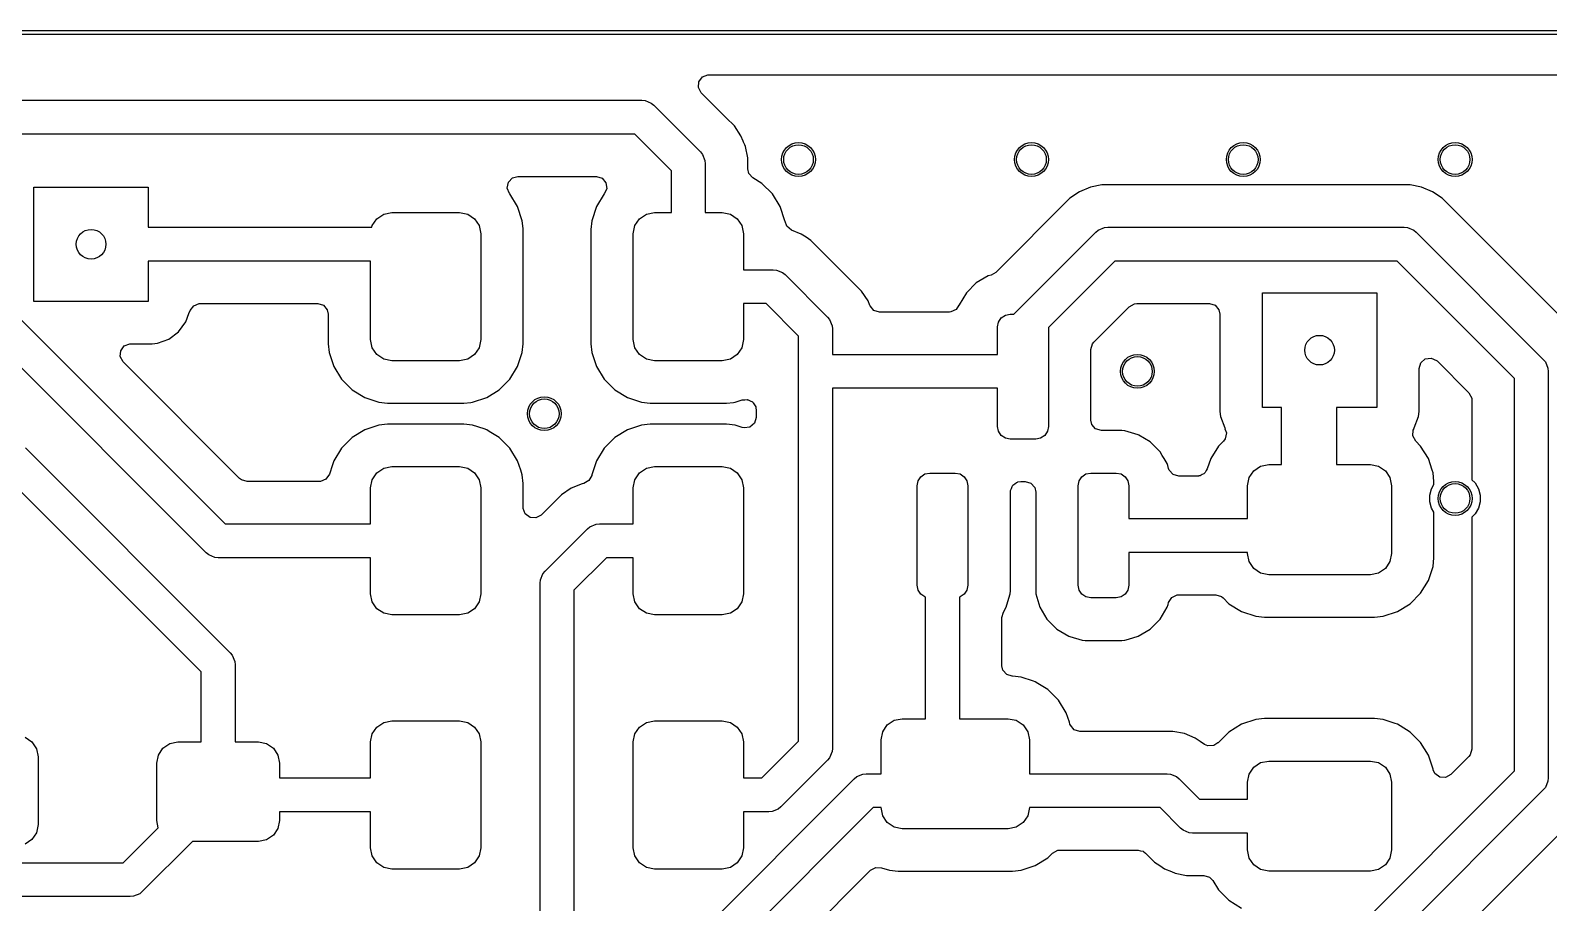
# Model space of a CAD drawing. Header units: millimetres. Extents: x 113.4 to 170.4, y -113 to -74.5.
# Drawn here: x 141.68 to 159.6, y -84.77 to -74.47 of the extents above; entities that cross this region are included whole.
import ezdxf

# ---------------------------------------------------------------- set-up
doc = ezdxf.new("R2010")
doc.units = ezdxf.units.MM
doc.layers.add('F.Cu', color=13, linetype='CONTINUOUS', true_color=0xc83434)

msp = doc.modelspace()

# ---------------------------------------------------------------- linework, layer by layer
at = {"layer": 'F.Cu', "linetype": 'CONTINUOUS'}
for p, q in [((115.4, -74.475), (168.4, -74.475)), ((168.4, -74.525), (115.4, -74.525)), ((149.569353, -75.150858), (149.574337, -75.081166)), ((149.574337, -75.081166), (149.616209, -75.025233)), ((149.616209, -75.025233), (149.681673, -75.000816)), ((149.681673, -75.000816), (149.690519, -75.0005)), ((149.690519, -75.0005), (168.334108, -75.0005)), ((149.602838, -75.212181), (149.569353, -75.150858)), ((149.896542, -75.505886), (149.602838, -75.212181)), ((117.6, -75.3), (148.9, -75.3)), ((148.9, -75.3), (148.939018, -75.303843)), ((148.939018, -75.303843), (149.011114, -75.333706)), ((149.011114, -75.333706), (149.041421, -75.358579)), ((149.041421, -75.358579), (149.591421, -75.908578)), ((149.994114, -75.603458), (149.896542, -75.505886)), ((149.994115, -75.603459), (149.994114, -75.603458)), ((150.070771, -75.718182), (149.994115, -75.603459)), ((148.817158, -75.7), (117.682843, -75.7)), ((149.25, -76.132842), (148.817158, -75.7)), ((150.070778, -75.718194), (150.070771, -75.718182)), ((150.096884, -75.781222), (150.070778, -75.718194)), ((150.101707, -75.792866), (150.096884, -75.781222)), ((150.11481, -75.8245), (150.101707, -75.792866)), ((149.591421, -75.908578), (149.616294, -75.938886)), ((149.616294, -75.938886), (149.646157, -76.010982)), ((150.12358, -75.845672), (150.11481, -75.8245)), ((150.12358, -75.845674), (150.12358, -75.845672)), ((150.123581, -75.845676), (150.12358, -75.845674)), ((150.1505, -75.981004), (150.123581, -75.845676)), ((150.1505, -76.109362), (150.1505, -75.981004)), ((149.25, -76.625), (149.25, -76.132842)), ((149.646157, -76.010982), (149.65, -76.05)), ((149.65, -76.05), (149.65, -76.625)), ((150.162679, -76.162953), (150.1505, -76.109362)), ((150.209402, -76.2149), (150.162679, -76.162953)), ((141.725, -77.675), (141.725, -76.325)), ((141.725, -76.325), (143.075, -76.325)), ((143.075, -76.325), (143.075, -76.8)), ((147.312671, -76.336618), (147.32571, -76.267975)), ((147.338812, -76.401413), (147.312671, -76.336618)), ((147.32571, -76.267975), (147.373789, -76.217279)), ((147.373789, -76.217279), (147.436077, -76.2005)), ((147.436077, -76.2005), (148.363923, -76.2005)), ((148.363923, -76.2005), (148.430962, -76.220185)), ((148.430962, -76.220185), (148.476717, -76.272989)), ((148.486661, -76.342147), (148.461188, -76.401413)), ((148.476717, -76.272989), (148.486661, -76.342147)), ((150.318656, -76.282288), (150.209402, -76.2149)), ((150.442712, -76.406344), (150.318656, -76.282288)), ((154.195667, -76.326421), (154.068192, -76.379222)), ((154.195677, -76.326418), (154.195667, -76.326421)), ((154.331004, -76.2995), (154.195677, -76.326418)), ((154.331006, -76.2995), (154.331004, -76.2995)), ((154.468994, -76.2995), (154.331006, -76.2995)), ((157.968993, -76.2995), (154.468994, -76.2995)), ((157.968994, -76.2995), (157.968993, -76.2995)), ((157.968996, -76.2995), (157.968994, -76.2995)), ((158.104322, -76.326418), (157.968996, -76.2995)), ((158.104332, -76.326421), (158.104322, -76.326418)), ((158.231807, -76.379222), (158.104332, -76.326421)), ((147.342708, -76.40634), (147.338812, -76.401413)), ((147.342712, -76.406344), (147.342708, -76.40634)), ((147.434814, -76.555666), (147.342712, -76.406344)), ((148.457287, -76.406345), (148.365187, -76.555663)), ((148.461188, -76.401413), (148.457287, -76.406345)), ((150.534814, -76.555666), (150.442712, -76.406344)), ((153.953454, -76.455887), (153.077634, -77.331707)), ((154.068192, -76.379222), (153.953454, -76.455887)), ((158.346545, -76.455887), (158.231807, -76.379222)), ((158.346546, -76.455888), (158.346545, -76.455887)), ((159.493108, -77.602452), (158.346546, -76.455888)), ((145.71903, -76.779329), (145.773223, -76.698223)), ((145.773223, -76.698223), (145.854329, -76.64403)), ((145.854329, -76.64403), (145.95, -76.625)), ((145.95, -76.625), (146.75, -76.625)), ((146.75, -76.625), (146.845671, -76.64403)), ((146.845671, -76.64403), (146.926777, -76.698223)), ((146.926777, -76.698223), (146.98097, -76.779329)), ((147.489998, -76.7222), (147.434814, -76.555666)), ((148.365186, -76.555666), (148.310001, -76.722203)), ((148.365187, -76.555663), (148.365186, -76.555666)), ((148.81903, -76.779329), (148.873223, -76.698223)), ((148.873223, -76.698223), (148.954329, -76.64403)), ((148.954329, -76.64403), (149.05, -76.625)), ((149.05, -76.625), (149.25, -76.625)), ((149.65, -76.625), (149.85, -76.625)), ((149.85, -76.625), (149.945671, -76.64403)), ((149.945671, -76.64403), (150.026777, -76.698223)), ((150.026777, -76.698223), (150.08097, -76.779329)), ((150.589998, -76.7222), (150.534814, -76.555666)), ((143.075, -76.8), (145.714918, -76.8)), ((145.714918, -76.8), (145.71903, -76.779329)), ((146.98097, -76.779329), (147, -76.875)), ((147, -76.875), (147, -78.125)), ((147.489999, -76.722203), (147.489998, -76.7222)), ((147.499531, -76.81552), (147.489999, -76.722203)), ((147.500499, -76.824992), (147.499531, -76.81552)), ((147.5005, -78.175009), (147.500499, -76.824992)), ((148.31, -76.722204), (148.2995, -76.824983)), ((148.2995, -76.824983), (148.2995, -78.175001)), ((148.310001, -76.722204), (148.31, -76.722204)), ((148.310001, -76.722203), (148.310001, -76.722204)), ((148.8, -76.875), (148.81903, -76.779329)), ((148.8, -78.125), (148.8, -76.875)), ((150.08097, -76.779329), (150.1, -76.875)), ((150.1, -76.875), (150.1, -77.3)), ((150.589999, -76.722203), (150.589998, -76.7222)), ((150.590751, -76.729565), (150.589999, -76.722203)), ((150.612253, -76.787685), (150.590751, -76.729565)), ((150.666656, -76.831526), (150.612253, -76.787685)), ((150.781809, -76.879224), (150.666656, -76.831526)), ((150.781811, -76.879225), (150.781809, -76.879224)), ((150.839177, -76.917555), (150.781811, -76.879225)), ((153.292158, -77.825), (154.258579, -76.858578)), ((154.258579, -76.858578), (154.288886, -76.833706)), ((154.288886, -76.833706), (154.360982, -76.803843)), ((154.360982, -76.803843), (154.4, -76.8)), ((154.4, -76.8), (157.9, -76.8)), ((157.9, -76.8), (157.939018, -76.803843)), ((157.939018, -76.803843), (158.011114, -76.833706)), ((158.011114, -76.833706), (158.041421, -76.858579)), ((158.041421, -76.858579), (159.541421, -78.358578)), ((150.896545, -76.955887), (150.839177, -76.917555)), ((151.494112, -77.553454), (150.896545, -76.955887)), ((145.7, -77.2), (143.075, -77.2)), ((143.075, -77.2), (143.075, -77.675)), ((145.7, -78.125), (145.7, -77.2)), ((154.482843, -77.2), (153.7, -77.982842)), ((157.817158, -77.2), (154.482843, -77.2)), ((159.2, -78.582842), (157.817158, -77.2)), ((140.996977, -77.314135), (143.982843, -80.3)), ((150.1, -77.3), (150.45, -77.3)), ((150.45, -77.3), (150.489018, -77.303843)), ((150.489018, -77.303843), (150.561114, -77.333706)), ((150.561114, -77.333706), (150.591421, -77.358579)), ((150.591421, -77.358579), (151.091422, -77.858579)), ((152.989603, -77.373255), (152.848137, -77.456917)), ((153.02455, -77.363102), (152.989603, -77.373255)), ((153.077634, -77.331707), (153.02455, -77.363102)), ((151.570777, -77.668192), (151.494112, -77.553454)), ((152.731917, -77.573137), (152.648256, -77.7146)), ((152.731923, -77.573129), (152.731917, -77.573137)), ((152.848129, -77.456923), (152.731923, -77.573129)), ((152.848137, -77.456917), (152.848129, -77.456923)), ((156.225, -78.925), (156.225, -77.575)), ((156.225, -77.575), (157.575, -77.575)), ((157.575, -77.575), (157.575, -78.925)), ((143.758578, -80.641421), (140.714135, -77.596977)), ((143.075, -77.675), (141.725, -77.675)), ((143.569582, -77.781167), (143.611453, -77.725233)), ((143.611453, -77.725233), (143.676917, -77.700816)), ((143.676917, -77.700816), (143.685764, -77.7005)), ((143.685764, -77.7005), (145.075501, -77.7005)), ((145.075501, -77.7005), (145.14254, -77.720185)), ((145.14254, -77.720185), (145.188295, -77.772989)), ((145.188295, -77.772989), (145.199501, -77.8245)), ((150.367158, -77.7), (150.1, -77.7)), ((150.1, -77.7), (150.1, -78.125)), ((150.75, -78.082842), (150.367158, -77.7)), ((151.593459, -77.722952), (151.570777, -77.668192)), ((151.595226, -77.727011), (151.593459, -77.722952)), ((151.640981, -77.779815), (151.595226, -77.727011)), ((152.611957, -77.768982), (152.548484, -77.798187)), ((152.642772, -77.720732), (152.611957, -77.768982)), ((152.645157, -77.721764), (152.642772, -77.720732)), ((152.648256, -77.7146), (152.645157, -77.721764)), ((154.236819, -78.153838), (154.653838, -77.736819)), ((154.653838, -77.736819), (154.715161, -77.703334)), ((154.715161, -77.703334), (154.741519, -77.7005)), ((154.741519, -77.7005), (155.6005, -77.7005)), ((155.6005, -77.7005), (155.667539, -77.720185)), ((155.667539, -77.720185), (155.713294, -77.772989)), ((155.713294, -77.772989), (155.7245, -77.8245)), ((159.846542, -77.955886), (159.493108, -77.602452)), ((143.432546, -78.032546), (143.518796, -77.917331)), ((143.518796, -77.917331), (143.555699, -77.81839)), ((143.555699, -77.81839), (143.569582, -77.781167)), ((145.199501, -77.8245), (145.199501, -78.175018)), ((151.091422, -77.858579), (151.116294, -77.888886)), ((151.116294, -77.888886), (151.146157, -77.960982)), ((151.70802, -77.7995), (151.640981, -77.779815)), ((152.530489, -77.7995), (151.70802, -77.7995)), ((152.548484, -77.798187), (152.530489, -77.7995)), ((153.1, -77.975), (153.111418, -77.917597)), ((153.111418, -77.917597), (153.143934, -77.868934)), ((153.143934, -77.868934), (153.192597, -77.836418)), ((153.192597, -77.836418), (153.25, -77.825)), ((153.25, -77.825), (153.292158, -77.825)), ((155.7245, -77.8245), (155.7245, -78.97287)), ((143.182483, -78.169091), (143.317331, -78.118796)), ((143.317331, -78.118796), (143.432546, -78.032546)), ((145.71903, -78.220671), (145.7, -78.125)), ((147, -78.125), (146.98097, -78.220671)), ((148.81903, -78.220671), (148.8, -78.125)), ((150.1, -78.125), (150.08097, -78.220671)), ((150.75, -82.867157), (150.75, -78.082842)), ((151.146157, -77.960982), (151.15, -78)), ((151.15, -78), (151.15, -78.3)), ((153.1, -78.3), (153.1, -77.975)), ((153.7, -77.982842), (153.7, -79.15)), ((142.744351, -78.325857), (142.749335, -78.256165)), ((142.749335, -78.256165), (142.791207, -78.200232)), ((142.791207, -78.200232), (142.856671, -78.175815)), ((142.856671, -78.175815), (142.865517, -78.175499)), ((142.865517, -78.175499), (143.122871, -78.175499)), ((143.122871, -78.175499), (143.122872, -78.175499)), ((143.122872, -78.175499), (143.182483, -78.169091)), ((145.199501, -78.175018), (145.21, -78.277796)), ((145.21, -78.277796), (145.210001, -78.277799)), ((145.210001, -78.277799), (145.245525, -78.385001)), ((145.773223, -78.301777), (145.71903, -78.220671)), ((145.854329, -78.35597), (145.773223, -78.301777)), ((146.926777, -78.301777), (146.845671, -78.35597)), ((146.98097, -78.220671), (146.926777, -78.301777)), ((147.434814, -78.444334), (147.489999, -78.277797)), ((147.489999, -78.277797), (147.5005, -78.175009)), ((148.2995, -78.175001), (148.299501, -78.175018)), ((148.299501, -78.175018), (148.31, -78.277796)), ((148.31, -78.277796), (148.310001, -78.277799)), ((148.310001, -78.277799), (148.345525, -78.385001)), ((148.873223, -78.301777), (148.81903, -78.220671)), ((148.954329, -78.35597), (148.873223, -78.301777)), ((150.026777, -78.301777), (149.945671, -78.35597)), ((150.08097, -78.220671), (150.026777, -78.301777)), ((151.15, -78.3), (153.1, -78.3)), ((154.2005, -78.241519), (154.220185, -78.17448)), ((154.2005, -79.0755), (154.2005, -78.241519)), ((154.220185, -78.17448), (154.236819, -78.153838)), ((142.777836, -78.38718), (142.744351, -78.325857)), ((144.153837, -79.763181), (142.777836, -78.38718)), ((145.245525, -78.385001), (145.265186, -78.444334)), ((145.265186, -78.444334), (145.357288, -78.593656)), ((145.95, -78.375), (145.854329, -78.35597)), ((146.75, -78.375), (145.95, -78.375)), ((146.845671, -78.35597), (146.75, -78.375)), ((147.342712, -78.593656), (147.434814, -78.444334)), ((148.345525, -78.385001), (148.365186, -78.444334)), ((148.365186, -78.444334), (148.457288, -78.593656)), ((149.05, -78.375), (148.954329, -78.35597)), ((149.85, -78.375), (149.05, -78.375)), ((149.945671, -78.35597), (149.85, -78.375)), ((158.075499, -78.465515), (158.095183, -78.398478)), ((158.0755, -78.972873), (158.075499, -78.465515)), ((158.095183, -78.398478), (158.147987, -78.352723)), ((158.147987, -78.352723), (158.217146, -78.342779)), ((158.217146, -78.342779), (158.280702, -78.371804)), ((158.280702, -78.371804), (158.28718, -78.377836)), ((158.28718, -78.377836), (158.663181, -78.753837)), ((159.541421, -78.358578), (159.566294, -78.388886)), ((159.566294, -78.388886), (159.596157, -78.460982)), ((159.596157, -78.460982), (159.6, -78.5)), ((145.357288, -78.593656), (145.481344, -78.717712)), ((147.218656, -78.717712), (147.342712, -78.593656)), ((148.457288, -78.593656), (148.581344, -78.717712)), ((159.2, -83.217158), (159.2, -78.582842)), ((159.6, -78.5), (159.6, -83.3)), ((145.481344, -78.717712), (145.630666, -78.809814)), ((145.630666, -78.809814), (145.797203, -78.864999)), ((146.902797, -78.864999), (147.069334, -78.809814)), ((147.069334, -78.809814), (147.218656, -78.717712)), ((148.581344, -78.717712), (148.730666, -78.809814)), ((148.730666, -78.809814), (148.897203, -78.864999)), ((150.002797, -78.864999), (150.086498, -78.837262)), ((150.086498, -78.837262), (150.11496, -78.836283)), ((150.11496, -78.836283), (150.143147, -78.832231)), ((150.143147, -78.832231), (150.149425, -78.835098)), ((150.149425, -78.835098), (150.156323, -78.834861)), ((150.156323, -78.834861), (150.180794, -78.849424)), ((150.180794, -78.849424), (150.206703, -78.861256)), ((153.1, -78.7), (151.15, -78.7)), ((151.15, -78.7), (151.15, -82.95)), ((153.1, -79.15), (153.1, -78.7)), ((158.663181, -78.753837), (158.696666, -78.81516)), ((158.696666, -78.81516), (158.6995, -78.841518)), ((158.6995, -78.841518), (158.6995, -79.778866)), ((145.797203, -78.864999), (145.899991, -78.8755)), ((145.899991, -78.8755), (146.800008, -78.875499)), ((146.800008, -78.875499), (146.800016, -78.875498)), ((146.800016, -78.875498), (146.800019, -78.875498)), ((146.800019, -78.875498), (146.882601, -78.867062)), ((146.882601, -78.867062), (146.902797, -78.864999)), ((148.897203, -78.864999), (148.999991, -78.8755)), ((148.999991, -78.8755), (149.900008, -78.875499)), ((149.900008, -78.875499), (149.900016, -78.875498)), ((149.900016, -78.875498), (149.900019, -78.875498)), ((149.900019, -78.875498), (149.982601, -78.867062)), ((149.982601, -78.867062), (150.002797, -78.864999)), ((150.206703, -78.861256), (150.210434, -78.867062)), ((150.210434, -78.867062), (150.216365, -78.870592)), ((150.216365, -78.870592), (150.229077, -78.896072)), ((150.229077, -78.896072), (150.244477, -78.920034)), ((150.244477, -78.920034), (150.245871, -78.929731)), ((150.245871, -78.929731), (150.247558, -78.933112)), ((150.247558, -78.933112), (150.2495, -78.954969)), ((150.2495, -78.954969), (150.2495, -79.04503)), ((155.7245, -78.97287), (155.724501, -78.972876)), ((155.724501, -78.972876), (155.730908, -79.032483)), ((156.45, -78.925), (156.225, -78.925)), ((156.45, -79.6), (156.45, -78.925)), ((157.575, -78.925), (157.1, -78.925)), ((157.1, -78.925), (157.1, -79.6)), ((158.069091, -79.032482), (158.0755, -78.972873)), ((145.630663, -79.190187), (145.481342, -79.282289)), ((145.630668, -79.190185), (145.630663, -79.190187)), ((145.7972, -79.135001), (145.630668, -79.190185)), ((145.797203, -79.135), (145.7972, -79.135001)), ((145.89998, -79.124501), (145.797203, -79.135)), ((145.899998, -79.1245), (145.89998, -79.124501)), ((146.80001, -79.1245), (145.899998, -79.1245)), ((146.902795, -79.135), (146.80001, -79.1245)), ((146.902797, -79.135001), (146.902795, -79.135)), ((147.038036, -79.179815), (146.902797, -79.135001)), ((147.069331, -79.190185), (147.038036, -79.179815)), ((147.069336, -79.190187), (147.069331, -79.190185)), ((147.098731, -79.208318), (147.069336, -79.190187)), ((147.218656, -79.282288), (147.098731, -79.208318)), ((148.730663, -79.190187), (148.581342, -79.282289)), ((148.730668, -79.190185), (148.730663, -79.190187)), ((148.8972, -79.135001), (148.730668, -79.190185)), ((148.897203, -79.135), (148.8972, -79.135001)), ((148.99998, -79.124501), (148.897203, -79.135)), ((148.999998, -79.1245), (148.99998, -79.124501)), ((149.90001, -79.1245), (148.999998, -79.1245)), ((150.002795, -79.135), (149.90001, -79.1245)), ((150.002799, -79.135001), (150.002795, -79.135)), ((150.086497, -79.162736), (150.002799, -79.135001)), ((150.107853, -79.167768), (150.086497, -79.162736)), ((150.177011, -79.157824), (150.107853, -79.167768)), ((150.229815, -79.112069), (150.177011, -79.157824)), ((150.2495, -79.04503), (150.229815, -79.112069)), ((153.111418, -79.207403), (153.1, -79.15)), ((153.143934, -79.256066), (153.111418, -79.207403)), ((153.688582, -79.207403), (153.656066, -79.256066)), ((153.7, -79.15), (153.688582, -79.207403)), ((154.211706, -79.127011), (154.2005, -79.0755)), ((154.257461, -79.179815), (154.211706, -79.127011)), ((154.3245, -79.1995), (154.257461, -79.179815)), ((154.565694, -79.1995), (154.3245, -79.1995)), ((154.565701, -79.1995), (154.565694, -79.1995)), ((154.602567, -79.202401), (154.565701, -79.1995)), ((154.602573, -79.202402), (154.602567, -79.202401)), ((154.760393, -79.248254), (154.602573, -79.202402)), ((155.730908, -79.032483), (155.781202, -79.167328)), ((155.781202, -79.167328), (155.785454, -79.175114)), ((155.785454, -79.175114), (155.782497, -79.176728)), ((155.782497, -79.176728), (155.801208, -79.22692)), ((158.00131, -79.262104), (158.006294, -79.192412)), ((158.006294, -79.192412), (158.015468, -79.175615)), ((158.014547, -79.175112), (158.018797, -79.167329)), ((158.015468, -79.175615), (158.014547, -79.175112)), ((158.018797, -79.167329), (158.069091, -79.032482)), ((145.481342, -79.282289), (145.357289, -79.406342)), ((147.342712, -79.406344), (147.218656, -79.282288)), ((148.581342, -79.282289), (148.457289, -79.406342)), ((153.192597, -79.288582), (153.143934, -79.256066)), ((153.25, -79.3), (153.192597, -79.288582)), ((153.55, -79.3), (153.25, -79.3)), ((153.607403, -79.288582), (153.55, -79.3)), ((153.656066, -79.256066), (153.607403, -79.288582)), ((154.760396, -79.248255), (154.760393, -79.248254)), ((154.760397, -79.248255), (154.760396, -79.248255)), ((154.760398, -79.248256), (154.760397, -79.248255)), ((154.766079, -79.251616), (154.760398, -79.248256)), ((154.901862, -79.331917), (154.766079, -79.251616)), ((154.90187, -79.331923), (154.901862, -79.331917)), ((155.018076, -79.448129), (154.90187, -79.331923)), ((155.707287, -79.381345), (155.615187, -79.530663)), ((155.765205, -79.323427), (155.707287, -79.381345)), ((155.786346, -79.29519), (155.765205, -79.323427)), ((155.801208, -79.22692), (155.786346, -79.29519)), ((158.034795, -79.323427), (158.00131, -79.262104)), ((158.092712, -79.381344), (158.034795, -79.323427)), ((158.184814, -79.530666), (158.092712, -79.381344)), ((141.625, -79.404658), (144.041421, -81.821079)), ((145.265185, -79.555668), (145.249566, -79.602802)), ((145.265187, -79.555663), (145.265185, -79.555668)), ((145.357289, -79.406342), (145.265187, -79.555663)), ((147.434814, -79.555666), (147.342712, -79.406344)), ((147.4721, -79.668189), (147.434814, -79.555666)), ((148.365185, -79.555668), (148.31, -79.722206)), ((148.365187, -79.555663), (148.365185, -79.555668)), ((148.457289, -79.406342), (148.365187, -79.555663)), ((155.018079, -79.448133), (155.018076, -79.448129)), ((155.018081, -79.448135), (155.018079, -79.448133)), ((155.044002, -79.491966), (155.018081, -79.448135)), ((155.066889, -79.530666), (155.044002, -79.491966)), ((155.101744, -79.589602), (155.066889, -79.530666)), ((155.615186, -79.530666), (155.574978, -79.652005)), ((155.615187, -79.530663), (155.615186, -79.530666)), ((158.229166, -79.664511), (158.184814, -79.530666)), ((145.212551, -79.714506), (145.172781, -79.771949)), ((145.249566, -79.602802), (145.212551, -79.714506)), ((145.71903, -79.779329), (145.773223, -79.698223)), ((145.773223, -79.698223), (145.854329, -79.64403)), ((145.854329, -79.64403), (145.95, -79.625)), ((145.95, -79.625), (146.75, -79.625)), ((146.75, -79.625), (146.845671, -79.64403)), ((146.845671, -79.64403), (146.926777, -79.698223)), ((146.926777, -79.698223), (146.98097, -79.779329)), ((147.489998, -79.7222), (147.4721, -79.668189)), ((147.489999, -79.722203), (147.489998, -79.7222)), ((147.500498, -79.824981), (147.489999, -79.722203)), ((148.308852, -79.727567), (148.275562, -79.788996)), ((148.31, -79.722206), (148.308852, -79.727567)), ((148.81903, -79.779329), (148.873223, -79.698223)), ((148.873223, -79.698223), (148.954329, -79.64403)), ((148.954329, -79.64403), (149.05, -79.625)), ((149.05, -79.625), (149.85, -79.625)), ((149.85, -79.625), (149.945671, -79.64403)), ((149.945671, -79.64403), (150.026777, -79.698223)), ((150.026777, -79.698223), (150.08097, -79.779329)), ((152.161418, -79.792597), (152.193934, -79.743934)), ((152.193934, -79.743934), (152.242597, -79.711418)), ((152.242597, -79.711418), (152.3, -79.7)), ((152.3, -79.7), (152.6, -79.7)), ((152.6, -79.7), (152.657403, -79.711418)), ((152.657403, -79.711418), (152.706066, -79.743934)), ((152.706066, -79.743934), (152.738582, -79.792597)), ((154.061418, -79.792597), (154.093934, -79.743934)), ((154.093934, -79.743934), (154.142597, -79.711418)), ((154.142597, -79.711418), (154.2, -79.7)), ((154.2, -79.7), (154.5, -79.7)), ((154.5, -79.7), (154.557403, -79.711418)), ((154.557403, -79.711418), (154.606066, -79.743934)), ((154.606066, -79.743934), (154.638582, -79.792597)), ((155.108334, -79.612284), (155.101744, -79.589602)), ((155.118593, -79.647595), (155.108334, -79.612284)), ((155.124875, -79.664511), (155.118593, -79.647595)), ((155.17063, -79.717315), (155.124875, -79.664511)), ((155.237669, -79.737), (155.17063, -79.717315)), ((155.457273, -79.737), (155.237669, -79.737)), ((155.470691, -79.736272), (155.457273, -79.737)), ((155.475107, -79.734435), (155.470691, -79.736272)), ((155.492208, -79.731977), (155.475107, -79.734435)), ((155.512706, -79.718803), (155.492208, -79.731977)), ((155.535206, -79.709449), (155.512706, -79.718803)), ((155.541573, -79.700251), (155.535206, -79.709449)), ((155.550986, -79.694203), (155.541573, -79.700251)), ((155.561108, -79.672036), (155.550986, -79.694203)), ((155.574978, -79.652005), (155.561108, -79.672036)), ((156.06903, -79.754329), (156.123223, -79.673223)), ((156.123223, -79.673223), (156.204329, -79.61903)), ((156.204329, -79.61903), (156.3, -79.6)), ((156.3, -79.6), (156.45, -79.6)), ((157.1, -79.6), (157.5, -79.6)), ((157.5, -79.6), (157.595671, -79.61903)), ((157.595671, -79.61903), (157.676777, -79.673223)), ((157.676777, -79.673223), (157.73097, -79.754329)), ((158.239998, -79.6972), (158.229166, -79.664511)), ((158.239999, -79.697203), (158.239998, -79.6972)), ((158.250374, -79.798772), (158.239999, -79.697203)), ((144.174479, -79.779815), (144.153837, -79.763181)), ((144.241518, -79.7995), (144.174479, -79.779815)), ((145.094847, -79.7995), (144.241518, -79.7995)), ((145.108265, -79.798772), (145.094847, -79.7995)), ((145.172781, -79.771949), (145.108265, -79.798772)), ((145.7, -79.875), (145.71903, -79.779329)), ((145.7, -80.3), (145.7, -79.875)), ((146.98097, -79.779329), (147, -79.875)), ((147, -79.875), (147, -81.125)), ((147.500499, -79.824998), (147.500498, -79.824981)), ((147.500499, -80.109481), (147.500499, -79.824998)), ((148.068192, -79.879222), (147.953454, -79.955887)), ((148.195667, -79.826421), (148.068192, -79.879222)), ((148.195681, -79.826417), (148.195667, -79.826421)), ((148.211798, -79.823211), (148.195681, -79.826417)), ((148.214346, -79.822677), (148.211798, -79.823211)), ((148.275562, -79.788996), (148.214346, -79.822677)), ((148.8, -79.875), (148.81903, -79.779329)), ((148.8, -80.3), (148.8, -79.875)), ((150.08097, -79.779329), (150.1, -79.875)), ((150.1, -79.875), (150.1, -81.125)), ((152.15, -79.85), (152.161418, -79.792597)), ((152.15, -81.025), (152.15, -79.85)), ((152.738582, -79.792597), (152.75, -79.85)), ((152.75, -79.85), (152.75, -81.025)), ((153.2505, -79.9245), (153.25305, -79.915814)), ((153.2505, -81.090694), (153.2505, -79.9245)), ((153.251762, -79.906853), (153.26274, -79.882812)), ((153.25305, -79.915814), (153.251762, -79.906853)), ((153.26274, -79.882812), (153.270185, -79.857461)), ((153.270185, -79.857461), (153.277025, -79.851533)), ((153.277025, -79.851533), (153.280787, -79.843297)), ((153.280787, -79.843297), (153.303021, -79.829007)), ((153.303021, -79.829007), (153.322989, -79.811706)), ((153.322989, -79.811706), (153.333503, -79.809418)), ((153.333503, -79.809418), (153.339565, -79.805523)), ((153.339565, -79.805523), (153.3745, -79.8005)), ((153.3745, -79.8005), (153.4255, -79.8005)), ((153.4255, -79.8005), (153.492539, -79.820185)), ((153.492539, -79.820185), (153.538294, -79.872989)), ((153.538294, -79.872989), (153.5495, -79.9245)), ((153.5495, -79.9245), (153.5495, -81.090701)), ((154.05, -79.85), (154.061418, -79.792597)), ((154.05, -81.025), (154.05, -79.85)), ((154.638582, -79.792597), (154.65, -79.85)), ((154.65, -79.85), (154.65, -80.2375)), ((156.05, -79.85), (156.06903, -79.754329)), ((156.05, -80.2375), (156.05, -79.85)), ((157.73097, -79.754329), (157.75, -79.85)), ((157.75, -79.85), (157.75, -80.65)), ((158.202567, -79.960842), (158.222836, -79.885195)), ((158.222836, -79.885195), (158.250499, -79.837281)), ((158.250499, -79.799992), (158.250374, -79.798772)), ((158.250499, -79.837281), (158.250499, -79.799992)), ((158.6995, -79.778866), (158.738006, -79.817372)), ((158.738006, -79.817372), (158.777164, -79.885195)), ((158.777164, -79.885195), (158.797433, -79.960842)), ((143.7, -82.045342), (141.583683, -79.929025)), ((147.953453, -79.955888), (147.71218, -80.197162)), ((147.953454, -79.955887), (147.953453, -79.955888)), ((158.202567, -80.039158), (158.202567, -79.960842)), ((158.222836, -80.114805), (158.202567, -80.039158)), ((158.797433, -80.039158), (158.777164, -80.114805)), ((158.797433, -79.960842), (158.797433, -80.039158)), ((147.500815, -80.118327), (147.500499, -80.109481)), ((147.525232, -80.183791), (147.500815, -80.118327)), ((147.581165, -80.225663), (147.525232, -80.183791)), ((147.650857, -80.230647), (147.581165, -80.225663)), ((147.71218, -80.197162), (147.650857, -80.230647)), ((154.65, -80.2375), (156.05, -80.2375)), ((158.250499, -80.162718), (158.222836, -80.114805)), ((158.2505, -80.700009), (158.250499, -80.162718)), ((158.738006, -80.182628), (158.6995, -80.221134)), ((158.6995, -80.221134), (158.6995, -82.95848)), ((158.777164, -80.114805), (158.738006, -80.182628)), ((143.982843, -80.3), (145.7, -80.3)), ((147.758579, -80.858579), (148.258579, -80.358578)), ((148.258579, -80.358578), (148.288886, -80.333706)), ((148.288886, -80.333706), (148.360982, -80.303843)), ((148.360982, -80.303843), (148.4, -80.3)), ((148.4, -80.3), (148.8, -80.3)), ((143.788886, -80.666294), (143.758578, -80.641421)), ((156.05, -80.6375), (154.65, -80.6375)), ((154.65, -80.6375), (154.65, -81.025)), ((156.05, -80.65), (156.05, -80.6375)), ((143.860982, -80.696157), (143.788886, -80.666294)), ((143.9, -80.7), (143.860982, -80.696157)), ((145.7, -80.7), (143.9, -80.7)), ((145.7, -81.125), (145.7, -80.7)), ((148.482843, -80.7), (148.1, -81.082842)), ((148.8, -80.7), (148.482843, -80.7)), ((148.8, -81.125), (148.8, -80.7)), ((156.06903, -80.745671), (156.05, -80.65)), ((156.123223, -80.826777), (156.06903, -80.745671)), ((157.73097, -80.745671), (157.676777, -80.826777)), ((157.75, -80.65), (157.73097, -80.745671)), ((158.184814, -80.969334), (158.239999, -80.802797)), ((158.239999, -80.802797), (158.2505, -80.700009)), ((147.7, -81), (147.703843, -80.960982)), ((147.7, -84.992157), (147.7, -81)), ((147.703843, -80.960982), (147.733706, -80.888886)), ((147.733706, -80.888886), (147.758579, -80.858579)), ((156.204329, -80.88097), (156.123223, -80.826777)), ((156.3, -80.9), (156.204329, -80.88097)), ((157.5, -80.9), (156.3, -80.9)), ((157.595671, -80.88097), (157.5, -80.9)), ((157.676777, -80.826777), (157.595671, -80.88097)), ((158.092712, -81.118656), (158.184814, -80.969334)), ((145.71903, -81.220671), (145.7, -81.125)), ((147, -81.125), (146.98097, -81.220671)), ((148.1, -81.082842), (148.1, -85.075)), ((148.81903, -81.220671), (148.8, -81.125)), ((150.1, -81.125), (150.08097, -81.220671)), ((152.161418, -81.082403), (152.15, -81.025)), ((152.193934, -81.131066), (152.161418, -81.082403)), ((152.242597, -81.163582), (152.193934, -81.131066)), ((152.25, -81.165054), (152.242597, -81.163582)), ((152.25, -82.6), (152.25, -81.165054)), ((152.657403, -81.163582), (152.65, -81.165054)), ((152.65, -81.165054), (152.65, -82.6)), ((152.706066, -81.131066), (152.657403, -81.163582)), ((152.738582, -81.082403), (152.706066, -81.131066)), ((152.75, -81.025), (152.738582, -81.082403)), ((153.201744, -81.285398), (153.244186, -81.139313)), ((153.244186, -81.139313), (153.247597, -81.127573)), ((153.247597, -81.127573), (153.247598, -81.127567)), ((153.247598, -81.127567), (153.250499, -81.090701)), ((153.250499, -81.090701), (153.2505, -81.090694)), ((153.5495, -81.090701), (153.552401, -81.127567)), ((153.552401, -81.127567), (153.552402, -81.127573)), ((153.552402, -81.127573), (153.598254, -81.285393)), ((154.061418, -81.082403), (154.05, -81.025)), ((154.093934, -81.131066), (154.061418, -81.082403)), ((154.142597, -81.163582), (154.093934, -81.131066)), ((154.2, -81.175), (154.142597, -81.163582)), ((154.5, -81.175), (154.2, -81.175)), ((154.557403, -81.163582), (154.5, -81.175)), ((154.606066, -81.131066), (154.557403, -81.163582)), ((154.638582, -81.082403), (154.606066, -81.131066)), ((154.65, -81.025), (154.638582, -81.082403)), ((155.118593, -81.227405), (155.156199, -81.168519)), ((155.156199, -81.168519), (155.219672, -81.139313)), ((155.219672, -81.139313), (155.237669, -81.138)), ((155.237669, -81.138), (155.67527, -81.138)), ((155.67527, -81.138), (155.742309, -81.157685)), ((155.742309, -81.157685), (155.762951, -81.174319)), ((155.762951, -81.174319), (155.831344, -81.242712)), ((157.968656, -81.242712), (158.092712, -81.118656)), ((145.773223, -81.301777), (145.71903, -81.220671)), ((145.854329, -81.35597), (145.773223, -81.301777)), ((145.95, -81.375), (145.854329, -81.35597)), ((146.845671, -81.35597), (146.75, -81.375)), ((146.926777, -81.301777), (146.845671, -81.35597)), ((146.98097, -81.220671), (146.926777, -81.301777)), ((148.873223, -81.301777), (148.81903, -81.220671)), ((148.954329, -81.35597), (148.873223, -81.301777)), ((149.05, -81.375), (148.954329, -81.35597)), ((149.945671, -81.35597), (149.85, -81.375)), ((150.026777, -81.301777), (149.945671, -81.35597)), ((150.08097, -81.220671), (150.026777, -81.301777)), ((153.1505, -81.405969), (153.167768, -81.342848)), ((153.167768, -81.342848), (153.201744, -81.285398)), ((153.598254, -81.285393), (153.598255, -81.285396)), ((153.598255, -81.285396), (153.681917, -81.426862)), ((155.018081, -81.426865), (155.101744, -81.285398)), ((155.101744, -81.285398), (155.111764, -81.250908)), ((155.111764, -81.250908), (155.118593, -81.227405)), ((155.831344, -81.242712), (155.980666, -81.334814)), ((155.980666, -81.334814), (156.147203, -81.389999)), ((157.652797, -81.389999), (157.819334, -81.334814)), ((157.819334, -81.334814), (157.968656, -81.242712)), ((146.75, -81.375), (145.95, -81.375)), ((149.85, -81.375), (149.05, -81.375)), ((153.1505, -81.9755), (153.1505, -81.405969)), ((153.681917, -81.426862), (153.681923, -81.42687)), ((153.681923, -81.42687), (153.798129, -81.543076)), ((154.901865, -81.543081), (155.018081, -81.426865)), ((156.147203, -81.389999), (156.249991, -81.4005)), ((156.249991, -81.4005), (157.550008, -81.400499)), ((157.550008, -81.400499), (157.652797, -81.389999)), ((153.798129, -81.543076), (153.798133, -81.543079)), ((153.798133, -81.543079), (153.798135, -81.543081)), ((153.798135, -81.543081), (153.939602, -81.626744)), ((153.939602, -81.626744), (153.953181, -81.630689)), ((153.953181, -81.630689), (154.097426, -81.672597)), ((154.097426, -81.672597), (154.097429, -81.672597)), ((154.097429, -81.672597), (154.097431, -81.672598)), ((154.097431, -81.672598), (154.134306, -81.6755)), ((154.134306, -81.6755), (154.134314, -81.6755)), ((154.134314, -81.6755), (154.565686, -81.6755)), ((154.565686, -81.6755), (154.565694, -81.6755)), ((154.565694, -81.6755), (154.602569, -81.672598)), ((154.602569, -81.672598), (154.602571, -81.672597)), ((154.602571, -81.672597), (154.602573, -81.672597)), ((154.602573, -81.672597), (154.644191, -81.660505)), ((154.644191, -81.660505), (154.760398, -81.626744)), ((154.760398, -81.626744), (154.901865, -81.543081)), ((144.041421, -81.821079), (144.066294, -81.851386)), ((144.066294, -81.851386), (144.096157, -81.923482)), ((143.7, -82.875), (143.7, -82.045342)), ((144.096157, -81.923482), (144.1, -81.9625)), ((144.1, -81.9625), (144.1, -82.875)), ((153.161706, -82.027011), (153.1505, -81.9755)), ((153.207461, -82.079815), (153.161706, -82.027011)), ((153.271891, -82.098734), (153.207461, -82.079815)), ((153.271861, -82.09934), (153.271869, -82.099179)), ((153.274394, -82.099468), (153.271861, -82.09934)), ((153.271868, -82.099179), (153.27187, -82.099155)), ((153.271869, -82.099179), (153.271868, -82.099179)), ((153.27187, -82.099155), (153.271891, -82.098734)), ((153.2745, -82.0995), (153.274394, -82.099468)), ((153.275009, -82.0995), (153.2745, -82.0995)), ((153.275016, -82.0995), (153.275009, -82.0995)), ((153.377795, -82.11), (153.275016, -82.0995)), ((153.377797, -82.110001), (153.377795, -82.11)), ((153.522117, -82.157824), (153.377797, -82.110001)), ((153.544331, -82.165185), (153.522117, -82.157824)), ((153.544336, -82.165187), (153.544331, -82.165185)), ((153.575381, -82.184336), (153.544336, -82.165187)), ((153.693656, -82.257288), (153.575381, -82.184336)), ((153.817712, -82.381344), (153.693656, -82.257288)), ((153.909814, -82.530666), (153.817712, -82.381344)), ((151.879329, -82.61903), (151.975, -82.6)), ((151.975, -82.6), (152.25, -82.6)), ((152.65, -82.6), (153.225, -82.6)), ((153.225, -82.6), (153.320671, -82.61903)), ((153.946885, -82.642539), (153.909814, -82.530666)), ((156.1472, -82.610001), (155.980668, -82.665185)), ((156.147203, -82.61), (156.1472, -82.610001)), ((156.249981, -82.599501), (156.147203, -82.61)), ((156.249998, -82.5995), (156.249981, -82.599501)), ((157.55001, -82.5995), (156.249998, -82.5995)), ((157.652795, -82.61), (157.55001, -82.5995)), ((157.652797, -82.610001), (157.652795, -82.61)), ((157.793734, -82.656703), (157.652797, -82.610001)), ((145.7, -82.875), (145.71903, -82.779329)), ((145.71903, -82.779329), (145.773223, -82.698223)), ((145.773223, -82.698223), (145.854329, -82.64403)), ((145.854329, -82.64403), (145.95, -82.625)), ((145.95, -82.625), (146.75, -82.625)), ((146.75, -82.625), (146.845671, -82.64403)), ((146.845671, -82.64403), (146.926777, -82.698223)), ((146.926777, -82.698223), (146.98097, -82.779329)), ((146.98097, -82.779329), (147, -82.875)), ((148.8, -82.875), (148.81903, -82.779329)), ((148.81903, -82.779329), (148.873223, -82.698223)), ((148.873223, -82.698223), (148.954329, -82.64403)), ((148.954329, -82.64403), (149.05, -82.625)), ((149.05, -82.625), (149.85, -82.625)), ((149.85, -82.625), (149.945671, -82.64403)), ((149.945671, -82.64403), (150.026777, -82.698223)), ((150.026777, -82.698223), (150.08097, -82.779329)), ((150.08097, -82.779329), (150.1, -82.875)), ((151.725, -82.85), (151.74403, -82.754329)), ((151.74403, -82.754329), (151.798223, -82.673223)), ((151.798223, -82.673223), (151.879329, -82.61903)), ((153.320671, -82.61903), (153.401777, -82.673223)), ((153.401777, -82.673223), (153.45597, -82.754329)), ((153.45597, -82.754329), (153.475, -82.85)), ((153.954164, -82.664505), (153.946885, -82.642539)), ((153.959076, -82.677011), (153.954164, -82.664505)), ((154.004831, -82.729815), (153.959076, -82.677011)), ((154.07187, -82.7495), (154.004831, -82.729815)), ((155.168993, -82.7495), (154.07187, -82.7495)), ((155.168994, -82.7495), (155.168993, -82.7495)), ((155.168996, -82.7495), (155.168994, -82.7495)), ((155.304322, -82.776418), (155.168996, -82.7495)), ((155.304332, -82.776421), (155.304322, -82.776418)), ((155.431807, -82.829223), (155.304332, -82.776421)), ((155.831342, -82.757289), (155.702181, -82.886451)), ((155.980663, -82.665187), (155.831342, -82.757289)), ((155.980668, -82.665185), (155.980663, -82.665187)), ((157.819331, -82.665185), (157.793734, -82.656703)), ((157.819336, -82.665187), (157.819331, -82.665185)), ((157.850592, -82.684466), (157.819336, -82.665187)), ((157.968656, -82.757288), (157.850592, -82.684466)), ((158.092712, -82.881344), (157.968656, -82.757288)), ((141.620671, -82.81903), (141.701777, -82.873223)), ((141.701777, -82.873223), (141.75597, -82.954329)), ((141.75597, -82.954329), (141.775, -83.05)), ((143.19403, -83.029329), (143.248223, -82.948223)), ((143.248223, -82.948223), (143.329329, -82.89403)), ((143.329329, -82.89403), (143.425, -82.875)), ((143.425, -82.875), (143.7, -82.875)), ((144.1, -82.875), (144.375, -82.875)), ((144.375, -82.875), (144.470671, -82.89403)), ((144.470671, -82.89403), (144.551777, -82.948223)), ((144.551777, -82.948223), (144.60597, -83.029329)), ((145.7, -83.3), (145.7, -82.875)), ((147, -82.875), (147, -84.125)), ((148.8, -84.125), (148.8, -82.875)), ((150.1, -82.875), (150.1, -83.3)), ((150.317158, -83.3), (150.75, -82.867157)), ((151.15, -82.95), (151.146157, -82.989018)), ((151.725, -83.25), (151.725, -82.85)), ((153.475, -82.85), (153.475, -83.25)), ((155.431808, -82.829223), (155.431807, -82.829223)), ((155.431811, -82.829225), (155.431808, -82.829223)), ((155.490339, -82.868332), (155.431811, -82.829225)), ((155.543856, -82.90409), (155.490339, -82.868332)), ((155.583159, -82.921406), (155.543856, -82.90409)), ((155.652959, -82.918285), (155.583159, -82.921406)), ((155.700424, -82.884694), (155.652959, -82.918285)), ((155.702181, -82.886451), (155.700424, -82.884694)), ((158.184814, -83.030666), (158.092712, -82.881344)), ((158.6995, -82.95848), (158.679815, -83.025519)), ((141.775, -83.05), (141.775, -83.85)), ((143.175, -83.125), (143.19403, -83.029329)), ((143.175, -83.8), (143.175, -83.125)), ((144.60597, -83.029329), (144.625, -83.125)), ((144.625, -83.125), (144.625, -83.3)), ((151.091421, -83.091422), (150.541421, -83.641421)), ((151.116294, -83.061114), (151.091421, -83.091422)), ((151.146157, -82.989018), (151.116294, -83.061114)), ((156.123223, -83.173223), (156.204329, -83.11903)), ((156.204329, -83.11903), (156.3, -83.1)), ((156.3, -83.1), (157.5, -83.1)), ((157.5, -83.1), (157.595671, -83.11903)), ((157.595671, -83.11903), (157.676777, -83.173223)), ((158.239999, -83.197203), (158.184814, -83.030666)), ((158.663181, -83.046161), (158.449194, -83.260148)), ((158.679815, -83.025519), (158.663181, -83.046161)), ((144.625, -83.3), (145.7, -83.3)), ((148.967158, -85.75), (151.408579, -83.308579)), ((150.1, -83.3), (150.317158, -83.3)), ((151.408579, -83.308579), (151.438886, -83.283706)), ((151.438886, -83.283706), (151.510982, -83.253843)), ((151.510982, -83.253843), (151.55, -83.25)), ((151.55, -83.25), (151.725, -83.25)), ((153.475, -83.25), (155.1, -83.25)), ((155.1, -83.25), (155.139018, -83.253843)), ((155.139018, -83.253843), (155.211114, -83.283706)), ((155.211114, -83.283706), (155.241421, -83.308579)), ((155.241421, -83.308579), (155.482842, -83.55)), ((156.05, -83.35), (156.06903, -83.254329)), ((156.067158, -86.35), (159.2, -83.217158)), ((156.06903, -83.254329), (156.123223, -83.173223)), ((157.676777, -83.173223), (157.73097, -83.254329)), ((157.73097, -83.254329), (157.75, -83.35)), ((158.24, -83.197214), (158.239999, -83.197203)), ((158.240258, -83.198416), (158.24, -83.197214)), ((158.240786, -83.199577), (158.240258, -83.198416)), ((158.242129, -83.20363), (158.240786, -83.199577)), ((158.242563, -83.203486), (158.242129, -83.20363)), ((158.262246, -83.246777), (158.242563, -83.203486)), ((158.318179, -83.288649), (158.262246, -83.246777)), ((158.387871, -83.293633), (158.318179, -83.288649)), ((158.449194, -83.260148), (158.387871, -83.293633)), ((159.6, -83.3), (159.596157, -83.339018)), ((156.05, -83.55), (156.05, -83.35)), ((159.541421, -83.441421), (156.291421, -86.691421)), ((157.75, -83.35), (157.75, -84.15)), ((159.566294, -83.411114), (159.541421, -83.441421)), ((159.596157, -83.339018), (159.566294, -83.411114)), ((151.632842, -83.65), (149.191421, -86.091421)), ((150.511114, -83.666294), (150.439018, -83.696157)), ((150.541421, -83.641421), (150.511114, -83.666294)), ((151.725, -83.65), (151.632842, -83.65)), ((151.74403, -83.745671), (151.725, -83.65)), ((153.475, -83.65), (153.45597, -83.745671)), ((155.017158, -83.65), (153.475, -83.65)), ((155.258579, -83.891421), (155.017158, -83.65)), ((155.482842, -83.55), (156.05, -83.55)), ((141.775, -83.85), (141.75597, -83.945671)), ((143.192363, -83.887293), (143.175, -83.8)), ((144.625, -83.8), (144.60597, -83.895671)), ((145.7, -83.7), (144.625, -83.7)), ((144.625, -83.7), (144.625, -83.8)), ((145.7, -84.125), (145.7, -83.7)), ((150.4, -83.7), (150.1, -83.7)), ((150.1, -83.7), (150.1, -84.125)), ((150.439018, -83.696157), (150.4, -83.7)), ((151.798223, -83.826777), (151.74403, -83.745671)), ((151.879329, -83.88097), (151.798223, -83.826777)), ((153.401777, -83.826777), (153.320671, -83.88097)), ((153.45597, -83.745671), (153.401777, -83.826777)), ((157.988089, -85.702567), (159.944114, -83.746543)), ((141.701777, -84.026777), (141.620671, -84.08097)), ((141.75597, -83.945671), (141.701777, -84.026777)), ((142.779658, -84.3), (143.192363, -83.887293)), ((144.470671, -84.03097), (144.375, -84.05)), ((144.551777, -83.976777), (144.470671, -84.03097)), ((144.60597, -83.895671), (144.551777, -83.976777)), ((151.975, -83.9), (151.879329, -83.88097)), ((153.225, -83.9), (151.975, -83.9)), ((153.320671, -83.88097), (153.225, -83.9)), ((155.288886, -83.916294), (155.258579, -83.891421)), ((155.360982, -83.946157), (155.288886, -83.916294)), ((155.4, -83.95), (155.360982, -83.946157)), ((156.05, -83.95), (155.4, -83.95)), ((156.05, -84.15), (156.05, -83.95)), ((143.595343, -84.05), (143.003921, -84.641421)), ((144.375, -84.05), (143.595343, -84.05)), ((145.71903, -84.220671), (145.7, -84.125)), ((145.773223, -84.301777), (145.71903, -84.220671)), ((146.98097, -84.220671), (146.926777, -84.301777)), ((147, -84.125), (146.98097, -84.220671)), ((148.81903, -84.220671), (148.8, -84.125)), ((148.873223, -84.301777), (148.81903, -84.220671)), ((150.08097, -84.220671), (150.026777, -84.301777)), ((150.1, -84.125), (150.08097, -84.220671)), ((153.693656, -84.242712), (153.749549, -84.186819)), ((153.749549, -84.186819), (153.810872, -84.153334)), ((153.810872, -84.153334), (153.83723, -84.1505)), ((153.83723, -84.1505), (154.758481, -84.1505)), ((154.758481, -84.1505), (154.787921, -84.159144)), ((154.787921, -84.159144), (154.817908, -84.165668)), ((154.817908, -84.165668), (154.822923, -84.169422)), ((154.822923, -84.169422), (154.82552, -84.170185)), ((154.82552, -84.170185), (154.846157, -84.186814)), ((154.846157, -84.186814), (154.953457, -84.294114)), ((156.06903, -84.245671), (156.05, -84.15)), ((157.75, -84.15), (157.73097, -84.245671)), ((135.658516, -84.3), (142.779658, -84.3)), ((145.854329, -84.35597), (145.773223, -84.301777)), ((145.95, -84.375), (145.854329, -84.35597)), ((146.75, -84.375), (145.95, -84.375)), ((146.845671, -84.35597), (146.75, -84.375)), ((146.926777, -84.301777), (146.845671, -84.35597)), ((148.954329, -84.35597), (148.873223, -84.301777)), ((149.05, -84.375), (148.954329, -84.35597)), ((149.85, -84.375), (149.05, -84.375)), ((149.496543, -86.494114), (151.601717, -84.388938)), ((149.945671, -84.35597), (149.85, -84.375)), ((150.026777, -84.301777), (149.945671, -84.35597)), ((151.601717, -84.388938), (151.663038, -84.355455)), ((151.663038, -84.355455), (151.728396, -84.358914)), ((151.728396, -84.358914), (151.822203, -84.389999)), ((151.822203, -84.389999), (151.924991, -84.4005)), ((151.924991, -84.4005), (153.275008, -84.400499)), ((153.275008, -84.400499), (153.377797, -84.389999)), ((153.377797, -84.389999), (153.544334, -84.334814)), ((153.544334, -84.334814), (153.693656, -84.242712)), ((154.953457, -84.294114), (155.014366, -84.334812)), ((155.014366, -84.334812), (155.068192, -84.370777)), ((155.068192, -84.370777), (155.151752, -84.405388)), ((155.151752, -84.405388), (155.195672, -84.42358)), ((156.123223, -84.326777), (156.06903, -84.245671)), ((156.204329, -84.38097), (156.123223, -84.326777)), ((156.3, -84.4), (156.204329, -84.38097)), ((157.5, -84.4), (156.3, -84.4)), ((157.595671, -84.38097), (157.5, -84.4)), ((157.676777, -84.326777), (157.595671, -84.38097)), ((157.73097, -84.245671), (157.676777, -84.326777)), ((155.195672, -84.42358), (155.195676, -84.42358)), ((155.195676, -84.42358), (155.195677, -84.423581)), ((155.195677, -84.423581), (155.331003, -84.4505)), ((155.331003, -84.4505), (155.331006, -84.4505)), ((155.331006, -84.4505), (155.331007, -84.4505)), ((155.331007, -84.4505), (155.534362, -84.4505)), ((155.534362, -84.4505), (155.601401, -84.470185)), ((155.601401, -84.470185), (155.639899, -84.509401)), ((155.639899, -84.509401), (155.707288, -84.618656)), ((142.8625, -84.7), (135.658516, -84.7)), ((142.901518, -84.696157), (142.8625, -84.7)), ((142.973614, -84.666294), (142.901518, -84.696157)), ((143.003921, -84.641421), (142.973614, -84.666294)), ((155.707288, -84.618656), (155.831344, -84.742712)), ((155.831344, -84.742712), (155.980666, -84.834814))]:
    msp.add_line(p, q, dxfattribs=at)
at = {"layer": 'F.Cu'}
for centre, radius in [((150.75, -76), 0.2), ((153.5, -76), 0.2), ((156, -76), 0.2), ((158.5, -76), 0.2), ((150.75, -76), 0.175), ((153.5, -76), 0.175), ((156, -76), 0.175), ((158.5, -76), 0.175), ((142.4, -77), 0.175), ((142.4, -77), 0.175), ((142.4, -77), 0.175), ((156.9, -78.25), 0.175), ((156.9, -78.25), 0.175), ((156.9, -78.25), 0.175), ((154.75, -78.5), 0.2), ((154.75, -78.5), 0.175), ((147.75, -79), 0.2), ((147.75, -79), 0.175), ((158.5, -80), 0.2), ((158.5, -80), 0.175)]:
    msp.add_circle(centre, radius, dxfattribs=at)

doc.saveas('drawing.dxf')
